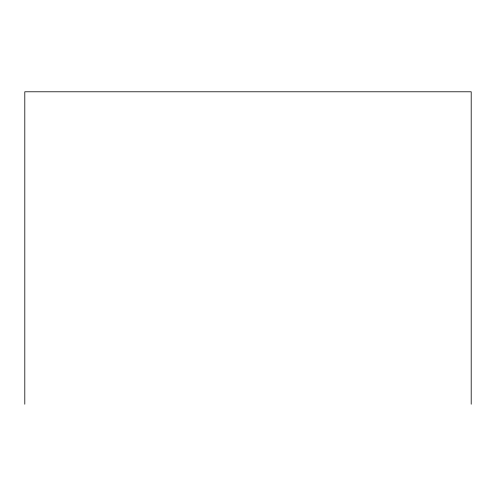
<?xml version="1.0" encoding="UTF-8"?>
<svg xmlns="http://www.w3.org/2000/svg" width="496" height="496" viewBox="0 0 496 496"><rect width="100%" height="100%" fill="white"/><g stroke="black" fill="none" stroke-linecap="round" stroke-linejoin="round"><path stroke-width="0.74" d="M471.2 404.215L471.2 91.785L24.8 91.785L24.8 404.215"/></g></svg>
